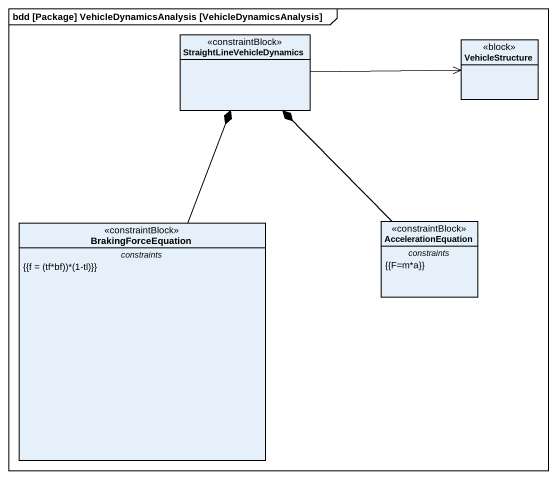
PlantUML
@startuml
mainframe bdd [Package] VehicleDynamicsAnalysis [VehicleDynamicsAnalysis]
hide circle
hide empty members
class StraightLineVehicleDynamics <<constraintBlock>>
class VehicleStructure <<block>>
class BrakingForceEquation <<constraintBlock>> {
  -- constraints --
  {field} {{f = (tf*bf))*(1-tl)}}
}
class AccelerationEquation <<constraintBlock>> {
  -- constraints --
  {{F=m*a}}
}
StraightLineVehicleDynamics -right-> VehicleStructure
BrakingForceEquation -up-* StraightLineVehicleDynamics
AccelerationEquation -up-* StraightLineVehicleDynamics
@enduml
